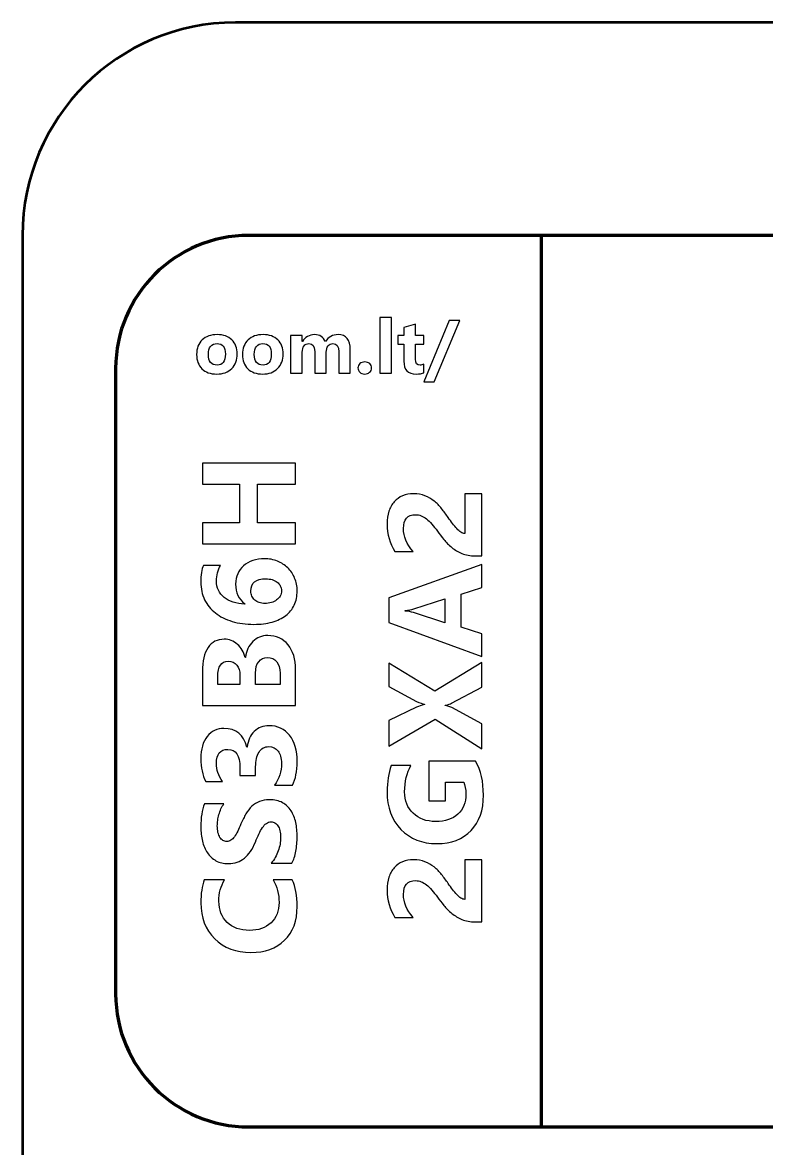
# Model space of a CAD drawing. Header units: centimetres. Extents: x -201 to 63, y -83 to 73.
# Drawn here: x -81.15 to -78.355, y -71.131 to -66.9 of the extents above; entities that cross this region are included whole.
import ezdxf

# ---------------------------------------------------------------- set-up
doc = ezdxf.new("R2010")
doc.units = ezdxf.units.CM
doc.header["$MEASUREMENT"] = 0
doc.layers.add('Layer 1', color=7, linetype='Continuous')

msp = doc.modelspace()

# ---------------------------------------------------------------- linework, layer by layer
at = {"layer": 'Layer 1', "color": 253, "lineweight": 53}
msp.add_open_spline([(-81.15, -82.3), (-81.15, -82.3), (-81.15, -67.7), (-81.15, -67.7), (-81.15, -67.7), (-81.15, -67.25817), (-80.79183, -66.9), (-80.35, -66.9), (-80.35, -66.9), (-80.35, -66.9), (-69.65, -66.9), (-69.65, -66.9), (-69.65, -66.9), (-69.20817, -66.9), (-68.85, -67.25817), (-68.85, -67.7), (-68.85, -67.7), (-68.85, -67.7), (-68.85, -82.3), (-68.85, -82.3), (-68.85, -82.3), (-68.85, -82.74183), (-69.20817, -83.1), (-69.65, -83.1), (-69.65, -83.1), (-69.65, -83.1), (-80.35, -83.1), (-80.35, -83.1), (-80.35, -83.1), (-80.79183, -83.1), (-81.15, -82.74183), (-81.15, -82.3)], degree=3, knots=[0, 0, 0, 0, 0.1111111, 0.1111111, 0.1111111, 0.1111111, 0.2222222, 0.2222222, 0.2222222, 0.2222222, 0.3333333, 0.3333333, 0.3333333, 0.3333333, 0.4444444, 0.4444444, 0.4444444, 0.4444444, 0.5555556, 0.5555556, 0.5555556, 0.5555556, 0.6666667, 0.6666667, 0.6666667, 0.6666667, 0.7777778, 0.7777778, 0.7777778, 0.7777778, 1, 1, 1, 1], dxfattribs=at)
at = {"layer": 'Layer 1', "lineweight": 100}
for points, knots in [([(-80.8, -70.55), (-80.8, -70.55), (-80.8, -68.2), (-80.8, -68.2), (-80.8, -68.2), (-80.8, -67.92386), (-80.57614, -67.7), (-80.3, -67.7), (-80.3, -67.7), (-80.3, -67.7), (-75.7, -67.7), (-75.7, -67.7), (-75.7, -67.7), (-75.42386, -67.7), (-75.2, -67.92386), (-75.2, -68.2), (-75.2, -68.2), (-75.2, -68.2), (-75.2, -70.55), (-75.2, -70.55), (-75.2, -70.55), (-75.2, -70.82614), (-75.42386, -71.05), (-75.7, -71.05), (-75.7, -71.05), (-75.7, -71.05), (-80.3, -71.05), (-80.3, -71.05), (-80.3, -71.05), (-80.57614, -71.05), (-80.8, -70.82614), (-80.8, -70.55)], [0, 0, 0, 0, 0.1111111, 0.1111111, 0.1111111, 0.1111111, 0.2222222, 0.2222222, 0.2222222, 0.2222222, 0.3333333, 0.3333333, 0.3333333, 0.3333333, 0.4444444, 0.4444444, 0.4444444, 0.4444444, 0.5555556, 0.5555556, 0.5555556, 0.5555556, 0.6666667, 0.6666667, 0.6666667, 0.6666667, 0.7777778, 0.7777778, 0.7777778, 0.7777778, 1, 1, 1, 1]), ([(-80.8, -70.55), (-80.8, -70.55), (-80.8, -68.2), (-80.8, -68.2), (-80.8, -68.2), (-80.8, -67.92386), (-80.57614, -67.7), (-80.3, -67.7), (-80.3, -67.7), (-80.3, -67.7), (-79.2, -67.7), (-79.2, -67.7), (-79.2, -67.7), (-79.2, -67.7), (-79.2, -71.05), (-79.2, -71.05), (-79.2, -71.05), (-79.2, -71.05), (-80.3, -71.05), (-80.3, -71.05), (-80.3, -71.05), (-80.57614, -71.05), (-80.8, -70.82614), (-80.8, -70.55)], [0, 0, 0, 0, 0.1428571, 0.1428571, 0.1428571, 0.1428571, 0.2857143, 0.2857143, 0.2857143, 0.2857143, 0.4285714, 0.4285714, 0.4285714, 0.4285714, 0.5714286, 0.5714286, 0.5714286, 0.5714286, 0.7142857, 0.7142857, 0.7142857, 0.7142857, 1, 1, 1, 1])]:
    msp.add_open_spline(points, degree=3, knots=knots, dxfattribs=at)
at = {"layer": 'Layer 1', "color": 7}
for points, knots in [([(-79.76396, -68.21742), (-79.76396, -68.21742), (-79.80747, -68.21742), (-79.80747, -68.21742), (-79.80747, -68.21742), (-79.80747, -68.21742), (-79.80747, -68.00853), (-79.80747, -68.00853), (-79.80747, -68.00853), (-79.80747, -68.00853), (-79.76396, -68.00853), (-79.76396, -68.00853), (-79.76396, -68.00853), (-79.76396, -68.00853), (-79.76396, -68.21742), (-79.76396, -68.21742)], [0, 0, 0, 0, 0.2, 0.2, 0.2, 0.2, 0.4, 0.4, 0.4, 0.4, 0.6, 0.6, 0.6, 0.6, 1, 1, 1, 1]), ([(-79.64199, -68.21577), (-79.64843, -68.21916), (-79.65812, -68.22085), (-79.67106, -68.22085), (-79.67106, -68.22085), (-79.70172, -68.22085), (-79.71711, -68.20491), (-79.71711, -68.17306), (-79.71711, -68.17306), (-79.71711, -68.17306), (-79.71711, -68.10844), (-79.71711, -68.10844), (-79.71711, -68.10844), (-79.71711, -68.10844), (-79.73997, -68.10844), (-79.73997, -68.10844), (-79.73997, -68.10844), (-79.73997, -68.10844), (-79.73997, -68.07631), (-79.73997, -68.07631), (-79.73997, -68.07631), (-79.73997, -68.07631), (-79.71711, -68.07631), (-79.71711, -68.07631), (-79.71711, -68.07631), (-79.71711, -68.07631), (-79.71711, -68.04588), (-79.71711, -68.04588), (-79.71711, -68.04588), (-79.71711, -68.04588), (-79.67369, -68.03346), (-79.67369, -68.03346), (-79.67369, -68.03346), (-79.67369, -68.03346), (-79.67369, -68.07631), (-79.67369, -68.07631), (-79.67369, -68.07631), (-79.67369, -68.07631), (-79.64199, -68.07631), (-79.64199, -68.07631), (-79.64199, -68.07631), (-79.64199, -68.07631), (-79.64199, -68.10844), (-79.64199, -68.10844), (-79.64199, -68.10844), (-79.64199, -68.10844), (-79.67369, -68.10844), (-79.67369, -68.10844), (-79.67369, -68.10844), (-79.67369, -68.10844), (-79.67369, -68.16549), (-79.67369, -68.16549), (-79.67369, -68.16549), (-79.67369, -68.18017), (-79.66786, -68.1875), (-79.65619, -68.1875), (-79.65619, -68.1875), (-79.65158, -68.1875), (-79.64683, -68.18619), (-79.64199, -68.18351), (-79.64199, -68.18351), (-79.64199, -68.18351), (-79.64199, -68.21577), (-79.64199, -68.21577)], [0, 0, 0, 0, 0.0588235, 0.0588235, 0.0588235, 0.0588235, 0.1176471, 0.1176471, 0.1176471, 0.1176471, 0.1764706, 0.1764706, 0.1764706, 0.1764706, 0.2352941, 0.2352941, 0.2352941, 0.2352941, 0.2941176, 0.2941176, 0.2941176, 0.2941176, 0.3529412, 0.3529412, 0.3529412, 0.3529412, 0.4117647, 0.4117647, 0.4117647, 0.4117647, 0.4705882, 0.4705882, 0.4705882, 0.4705882, 0.5294118, 0.5294118, 0.5294118, 0.5294118, 0.5882353, 0.5882353, 0.5882353, 0.5882353, 0.6470588, 0.6470588, 0.6470588, 0.6470588, 0.7058824, 0.7058824, 0.7058824, 0.7058824, 0.7647059, 0.7647059, 0.7647059, 0.7647059, 0.8235294, 0.8235294, 0.8235294, 0.8235294, 0.8823529, 0.8823529, 0.8823529, 0.8823529, 1, 1, 1, 1]), ([(-79.50737, -68.01982), (-79.50737, -68.01982), (-79.60365, -68.2502), (-79.60365, -68.2502), (-79.60365, -68.2502), (-79.60365, -68.2502), (-79.64255, -68.2502), (-79.64255, -68.2502), (-79.64255, -68.2502), (-79.64255, -68.2502), (-79.5466, -68.01982), (-79.5466, -68.01982), (-79.5466, -68.01982), (-79.5466, -68.01982), (-79.50737, -68.01982), (-79.50737, -68.01982)], [0, 0, 0, 0, 0.2, 0.2, 0.2, 0.2, 0.4, 0.4, 0.4, 0.4, 0.6, 0.6, 0.6, 0.6, 1, 1, 1, 1]), ([(-80.4203, -68.22085), (-80.44382, -68.22085), (-80.4623, -68.21427), (-80.47576, -68.2011), (-80.47576, -68.2011), (-80.48921, -68.18793), (-80.49594, -68.17001), (-80.49594, -68.14743), (-80.49594, -68.14743), (-80.49594, -68.1241), (-80.48897, -68.1058), (-80.475, -68.09263), (-80.475, -68.09263), (-80.46103, -68.07946), (-80.44213, -68.07288), (-80.41837, -68.07288), (-80.41837, -68.07288), (-80.39495, -68.07288), (-80.37656, -68.07946), (-80.36324, -68.09263), (-80.36324, -68.09263), (-80.34993, -68.1058), (-80.34325, -68.12325), (-80.34325, -68.14494), (-80.34325, -68.14494), (-80.34325, -68.16836), (-80.35012, -68.18689), (-80.36386, -68.20049), (-80.36386, -68.20049), (-80.37759, -68.21408), (-80.39641, -68.22085), (-80.4203, -68.22085)], [0, 0, 0, 0, 0.1111111, 0.1111111, 0.1111111, 0.1111111, 0.2222222, 0.2222222, 0.2222222, 0.2222222, 0.3333333, 0.3333333, 0.3333333, 0.3333333, 0.4444444, 0.4444444, 0.4444444, 0.4444444, 0.5555556, 0.5555556, 0.5555556, 0.5555556, 0.6666667, 0.6666667, 0.6666667, 0.6666667, 0.7777778, 0.7777778, 0.7777778, 0.7777778, 1, 1, 1, 1]), ([(-80.24777, -68.22085), (-80.27129, -68.22085), (-80.28977, -68.21427), (-80.30323, -68.2011), (-80.30323, -68.2011), (-80.31668, -68.18793), (-80.32341, -68.17001), (-80.32341, -68.14743), (-80.32341, -68.14743), (-80.32341, -68.1241), (-80.31644, -68.1058), (-80.30247, -68.09263), (-80.30247, -68.09263), (-80.2885, -68.07946), (-80.2696, -68.07288), (-80.24584, -68.07288), (-80.24584, -68.07288), (-80.22242, -68.07288), (-80.20403, -68.07946), (-80.19071, -68.09263), (-80.19071, -68.09263), (-80.1774, -68.1058), (-80.17072, -68.12325), (-80.17072, -68.14494), (-80.17072, -68.14494), (-80.17072, -68.16836), (-80.17759, -68.18689), (-80.19133, -68.20049), (-80.19133, -68.20049), (-80.20506, -68.21408), (-80.22388, -68.22085), (-80.24777, -68.22085)], [0, 0, 0, 0, 0.1111111, 0.1111111, 0.1111111, 0.1111111, 0.2222222, 0.2222222, 0.2222222, 0.2222222, 0.3333333, 0.3333333, 0.3333333, 0.3333333, 0.4444444, 0.4444444, 0.4444444, 0.4444444, 0.5555556, 0.5555556, 0.5555556, 0.5555556, 0.6666667, 0.6666667, 0.6666667, 0.6666667, 0.7777778, 0.7777778, 0.7777778, 0.7777778, 1, 1, 1, 1]), ([(-79.91842, -68.21742), (-79.91842, -68.21742), (-79.96183, -68.21742), (-79.96183, -68.21742), (-79.96183, -68.21742), (-79.96183, -68.21742), (-79.96183, -68.13694), (-79.96183, -68.13694), (-79.96183, -68.13694), (-79.96183, -68.11643), (-79.96936, -68.10623), (-79.98441, -68.10623), (-79.98441, -68.10623), (-79.99156, -68.10623), (-79.99739, -68.10928), (-80.00191, -68.11544), (-80.00191, -68.11544), (-80.00643, -68.12161), (-80.00868, -68.12927), (-80.00868, -68.13845), (-80.00868, -68.13845), (-80.00868, -68.13845), (-80.00868, -68.21742), (-80.00868, -68.21742), (-80.00868, -68.21742), (-80.00868, -68.21742), (-80.05219, -68.21742), (-80.05219, -68.21742), (-80.05219, -68.21742), (-80.05219, -68.21742), (-80.05219, -68.13609), (-80.05219, -68.13609), (-80.05219, -68.13609), (-80.05219, -68.1162), (-80.05962, -68.10623), (-80.07439, -68.10623), (-80.07439, -68.10623), (-80.08183, -68.10623), (-80.0878, -68.10914), (-80.09222, -68.11502), (-80.09222, -68.11502), (-80.09669, -68.1209), (-80.09895, -68.1289), (-80.09895, -68.13901), (-80.09895, -68.13901), (-80.09895, -68.13901), (-80.09895, -68.21742), (-80.09895, -68.21742), (-80.09895, -68.21742), (-80.09895, -68.21742), (-80.14246, -68.21742), (-80.14246, -68.21742), (-80.14246, -68.21742), (-80.14246, -68.21742), (-80.14246, -68.07631), (-80.14246, -68.07631), (-80.14246, -68.07631), (-80.14246, -68.07631), (-80.09895, -68.07631), (-80.09895, -68.07631), (-80.09895, -68.07631), (-80.09895, -68.07631), (-80.09895, -68.09837), (-80.09895, -68.09837), (-80.09895, -68.09837), (-80.09895, -68.09837), (-80.09838, -68.09837), (-80.09838, -68.09837), (-80.09838, -68.09837), (-80.09387, -68.09084), (-80.08756, -68.08468), (-80.07943, -68.07998), (-80.07943, -68.07998), (-80.07129, -68.07523), (-80.0624, -68.07288), (-80.05276, -68.07288), (-80.05276, -68.07288), (-80.03281, -68.07288), (-80.01917, -68.08163), (-80.01183, -68.09917), (-80.01183, -68.09917), (-80.00106, -68.08163), (-79.98531, -68.07288), (-79.96442, -68.07288), (-79.96442, -68.07288), (-79.93375, -68.07288), (-79.91842, -68.09179), (-79.91842, -68.12965), (-79.91842, -68.12965), (-79.91842, -68.12965), (-79.91842, -68.21742), (-79.91842, -68.21742)], [0, 0, 0, 0, 0.0416667, 0.0416667, 0.0416667, 0.0416667, 0.0833333, 0.0833333, 0.0833333, 0.0833333, 0.125, 0.125, 0.125, 0.125, 0.1666667, 0.1666667, 0.1666667, 0.1666667, 0.2083333, 0.2083333, 0.2083333, 0.2083333, 0.25, 0.25, 0.25, 0.25, 0.2916667, 0.2916667, 0.2916667, 0.2916667, 0.3333333, 0.3333333, 0.3333333, 0.3333333, 0.375, 0.375, 0.375, 0.375, 0.4166667, 0.4166667, 0.4166667, 0.4166667, 0.4583333, 0.4583333, 0.4583333, 0.4583333, 0.5, 0.5, 0.5, 0.5, 0.5416667, 0.5416667, 0.5416667, 0.5416667, 0.5833333, 0.5833333, 0.5833333, 0.5833333, 0.625, 0.625, 0.625, 0.625, 0.6666667, 0.6666667, 0.6666667, 0.6666667, 0.7083333, 0.7083333, 0.7083333, 0.7083333, 0.75, 0.75, 0.75, 0.75, 0.7916667, 0.7916667, 0.7916667, 0.7916667, 0.8333333, 0.8333333, 0.8333333, 0.8333333, 0.875, 0.875, 0.875, 0.875, 0.9166667, 0.9166667, 0.9166667, 0.9166667, 1, 1, 1, 1]), ([(-80.41917, -68.10623), (-80.42947, -68.10623), (-80.43747, -68.10975), (-80.44316, -68.11681), (-80.44316, -68.11681), (-80.44885, -68.12391), (-80.45172, -68.13393), (-80.45172, -68.14686), (-80.45172, -68.14686), (-80.45172, -68.17396), (-80.44076, -68.1875), (-80.41889, -68.1875), (-80.41889, -68.1875), (-80.39805, -68.1875), (-80.38761, -68.17358), (-80.38761, -68.14578), (-80.38761, -68.14578), (-80.38761, -68.1194), (-80.39815, -68.10623), (-80.41917, -68.10623)], [0, 0, 0, 0, 0.1666667, 0.1666667, 0.1666667, 0.1666667, 0.3333333, 0.3333333, 0.3333333, 0.3333333, 0.5, 0.5, 0.5, 0.5, 0.6666667, 0.6666667, 0.6666667, 0.6666667, 1, 1, 1, 1]), ([(-80.24664, -68.10623), (-80.25694, -68.10623), (-80.26494, -68.10975), (-80.27063, -68.11681), (-80.27063, -68.11681), (-80.27632, -68.12391), (-80.27919, -68.13393), (-80.27919, -68.14686), (-80.27919, -68.14686), (-80.27919, -68.17396), (-80.26823, -68.1875), (-80.24636, -68.1875), (-80.24636, -68.1875), (-80.22552, -68.1875), (-80.21508, -68.17358), (-80.21508, -68.14578), (-80.21508, -68.14578), (-80.21508, -68.1194), (-80.22562, -68.10623), (-80.24664, -68.10623)], [0, 0, 0, 0, 0.1666667, 0.1666667, 0.1666667, 0.1666667, 0.3333333, 0.3333333, 0.3333333, 0.3333333, 0.5, 0.5, 0.5, 0.5, 0.6666667, 0.6666667, 0.6666667, 0.6666667, 1, 1, 1, 1]), ([(-79.86452, -68.22085), (-79.87172, -68.22085), (-79.87769, -68.21864), (-79.88244, -68.21427), (-79.88244, -68.21427), (-79.88724, -68.20985), (-79.88959, -68.20444), (-79.88959, -68.19799), (-79.88959, -68.19799), (-79.88959, -68.19136), (-79.88714, -68.18595), (-79.88225, -68.18172), (-79.88225, -68.18172), (-79.87731, -68.17749), (-79.8712, -68.17537), (-79.86386, -68.17537), (-79.86386, -68.17537), (-79.85638, -68.17537), (-79.85031, -68.17753), (-79.84556, -68.18181), (-79.84556, -68.18181), (-79.84086, -68.18605), (-79.83851, -68.19146), (-79.83851, -68.19799), (-79.83851, -68.19799), (-79.83851, -68.20467), (-79.84091, -68.21018), (-79.8457, -68.21446), (-79.8457, -68.21446), (-79.85055, -68.21874), (-79.85681, -68.22085), (-79.86452, -68.22085)], [0, 0, 0, 0, 0.1111111, 0.1111111, 0.1111111, 0.1111111, 0.2222222, 0.2222222, 0.2222222, 0.2222222, 0.3333333, 0.3333333, 0.3333333, 0.3333333, 0.4444444, 0.4444444, 0.4444444, 0.4444444, 0.5555556, 0.5555556, 0.5555556, 0.5555556, 0.6666667, 0.6666667, 0.6666667, 0.6666667, 0.7777778, 0.7777778, 0.7777778, 0.7777778, 1, 1, 1, 1]), ([(-80.12408, -68.55534), (-80.12408, -68.55534), (-80.12408, -68.63442), (-80.12408, -68.63442), (-80.12408, -68.63442), (-80.12408, -68.63442), (-80.26666, -68.63442), (-80.26666, -68.63442), (-80.26666, -68.63442), (-80.26666, -68.63442), (-80.26666, -68.77942), (-80.26666, -68.77942), (-80.26666, -68.77942), (-80.26666, -68.77942), (-80.12408, -68.77942), (-80.12408, -68.77942), (-80.12408, -68.77942), (-80.12408, -68.77942), (-80.12408, -68.85834), (-80.12408, -68.85834), (-80.12408, -68.85834), (-80.12408, -68.85834), (-80.47416, -68.85834), (-80.47416, -68.85834), (-80.47416, -68.85834), (-80.47416, -68.85834), (-80.47416, -68.77942), (-80.47416, -68.77942), (-80.47416, -68.77942), (-80.47416, -68.77942), (-80.3345, -68.77942), (-80.3345, -68.77942), (-80.3345, -68.77942), (-80.3345, -68.77942), (-80.3345, -68.63442), (-80.3345, -68.63442), (-80.3345, -68.63442), (-80.3345, -68.63442), (-80.47416, -68.63442), (-80.47416, -68.63442), (-80.47416, -68.63442), (-80.47416, -68.63442), (-80.47416, -68.55534), (-80.47416, -68.55534), (-80.47416, -68.55534), (-80.47416, -68.55534), (-80.12408, -68.55534), (-80.12408, -68.55534)], [0, 0, 0, 0, 0.0769231, 0.0769231, 0.0769231, 0.0769231, 0.1538462, 0.1538462, 0.1538462, 0.1538462, 0.2307692, 0.2307692, 0.2307692, 0.2307692, 0.3076923, 0.3076923, 0.3076923, 0.3076923, 0.3846154, 0.3846154, 0.3846154, 0.3846154, 0.4615385, 0.4615385, 0.4615385, 0.4615385, 0.5384615, 0.5384615, 0.5384615, 0.5384615, 0.6153846, 0.6153846, 0.6153846, 0.6153846, 0.6923077, 0.6923077, 0.6923077, 0.6923077, 0.7692308, 0.7692308, 0.7692308, 0.7692308, 0.8461538, 0.8461538, 0.8461538, 0.8461538, 1, 1, 1, 1]), ([(-79.48808, -68.81987), (-79.48808, -68.81987), (-79.48808, -68.67145), (-79.48808, -68.67145), (-79.48808, -68.67145), (-79.48808, -68.67145), (-79.42408, -68.67145), (-79.42408, -68.67145), (-79.42408, -68.67145), (-79.42408, -68.67145), (-79.42408, -68.90437), (-79.42408, -68.90437), (-79.42408, -68.90437), (-79.42408, -68.90437), (-79.45041, -68.90437), (-79.45041, -68.90437), (-79.45041, -68.90437), (-79.46833, -68.90437), (-79.48441, -68.90137), (-79.49866, -68.89529), (-79.49866, -68.89529), (-79.51291, -68.88929), (-79.52566, -68.8817), (-79.537, -68.87262), (-79.537, -68.87262), (-79.54833, -68.86354), (-79.55833, -68.85354), (-79.567, -68.8427), (-79.567, -68.8427), (-79.57575, -68.83187), (-79.58358, -68.82162), (-79.59058, -68.81179), (-79.59058, -68.81179), (-79.59791, -68.80154), (-79.60491, -68.79262), (-79.61158, -68.78487), (-79.61158, -68.78487), (-79.61825, -68.77712), (-79.62491, -68.77062), (-79.6315, -68.76529), (-79.6315, -68.76529), (-79.63808, -68.76004), (-79.64475, -68.75612), (-79.6515, -68.75345), (-79.6515, -68.75345), (-79.65825, -68.75087), (-79.66541, -68.74954), (-79.67308, -68.74954), (-79.67308, -68.74954), (-79.68808, -68.74954), (-79.69941, -68.75379), (-79.70708, -68.76229), (-79.70708, -68.76229), (-79.71466, -68.7707), (-79.7185, -68.7837), (-79.7185, -68.80112), (-79.7185, -68.80112), (-79.7185, -68.8312), (-79.70658, -68.86004), (-79.68266, -68.88754), (-79.68266, -68.88754), (-79.68266, -68.88754), (-79.7505, -68.88754), (-79.7505, -68.88754), (-79.7505, -68.88754), (-79.77016, -68.85704), (-79.78008, -68.8227), (-79.78008, -68.78445), (-79.78008, -68.78445), (-79.78008, -68.7667), (-79.77775, -68.75087), (-79.77308, -68.73679), (-79.77308, -68.73679), (-79.76841, -68.7227), (-79.76183, -68.71079), (-79.75316, -68.70095), (-79.75316, -68.70095), (-79.74458, -68.6912), (-79.73408, -68.68379), (-79.72183, -68.67862), (-79.72183, -68.67862), (-79.7095, -68.67354), (-79.69583, -68.67095), (-79.68066, -68.67095), (-79.68066, -68.67095), (-79.66458, -68.67095), (-79.65025, -68.67345), (-79.63766, -68.67837), (-79.63766, -68.67837), (-79.62516, -68.68337), (-79.61375, -68.68995), (-79.6035, -68.6982), (-79.6035, -68.6982), (-79.59325, -68.70637), (-79.58383, -68.71587), (-79.57533, -68.72662), (-79.57533, -68.72662), (-79.56675, -68.73737), (-79.5585, -68.74854), (-79.55058, -68.76004), (-79.55058, -68.76004), (-79.545, -68.76787), (-79.5395, -68.77537), (-79.53408, -68.78262), (-79.53408, -68.78262), (-79.52858, -68.78987), (-79.52325, -68.79629), (-79.51791, -68.80179), (-79.51791, -68.80179), (-79.51266, -68.80737), (-79.5075, -68.81179), (-79.50241, -68.81504), (-79.50241, -68.81504), (-79.49741, -68.81829), (-79.49258, -68.81987), (-79.48808, -68.81987)], [0, 0, 0, 0, 0.0333333, 0.0333333, 0.0333333, 0.0333333, 0.0666667, 0.0666667, 0.0666667, 0.0666667, 0.1, 0.1, 0.1, 0.1, 0.1333333, 0.1333333, 0.1333333, 0.1333333, 0.1666667, 0.1666667, 0.1666667, 0.1666667, 0.2, 0.2, 0.2, 0.2, 0.2333333, 0.2333333, 0.2333333, 0.2333333, 0.2666667, 0.2666667, 0.2666667, 0.2666667, 0.3, 0.3, 0.3, 0.3, 0.3333333, 0.3333333, 0.3333333, 0.3333333, 0.3666667, 0.3666667, 0.3666667, 0.3666667, 0.4, 0.4, 0.4, 0.4, 0.4333333, 0.4333333, 0.4333333, 0.4333333, 0.4666667, 0.4666667, 0.4666667, 0.4666667, 0.5, 0.5, 0.5, 0.5, 0.5333333, 0.5333333, 0.5333333, 0.5333333, 0.5666667, 0.5666667, 0.5666667, 0.5666667, 0.6, 0.6, 0.6, 0.6, 0.6333333, 0.6333333, 0.6333333, 0.6333333, 0.6666667, 0.6666667, 0.6666667, 0.6666667, 0.7, 0.7, 0.7, 0.7, 0.7333333, 0.7333333, 0.7333333, 0.7333333, 0.7666667, 0.7666667, 0.7666667, 0.7666667, 0.8, 0.8, 0.8, 0.8, 0.8333333, 0.8333333, 0.8333333, 0.8333333, 0.8666667, 0.8666667, 0.8666667, 0.8666667, 0.9, 0.9, 0.9, 0.9, 0.9333333, 0.9333333, 0.9333333, 0.9333333, 1, 1, 1, 1]), ([(-80.2405, -68.91492), (-80.22325, -68.91492), (-80.20716, -68.91792), (-80.19216, -68.92392), (-80.19216, -68.92392), (-80.17725, -68.93), (-80.16425, -68.93834), (-80.15325, -68.94909), (-80.15325, -68.94909), (-80.14225, -68.95984), (-80.13366, -68.97259), (-80.12741, -68.98742), (-80.12741, -68.98742), (-80.12108, -69.00225), (-80.118, -69.01842), (-80.118, -69.036), (-80.118, -69.036), (-80.118, -69.05567), (-80.12166, -69.07334), (-80.129, -69.08884), (-80.129, -69.08884), (-80.13625, -69.10442), (-80.14691, -69.11759), (-80.16083, -69.12834), (-80.16083, -69.12834), (-80.17475, -69.139), (-80.19175, -69.14725), (-80.212, -69.15292), (-80.212, -69.15292), (-80.23216, -69.15867), (-80.255, -69.1615), (-80.28058, -69.1615), (-80.28058, -69.1615), (-80.31066, -69.1615), (-80.338, -69.15784), (-80.3625, -69.15042), (-80.3625, -69.15042), (-80.387, -69.143), (-80.40791, -69.13242), (-80.42533, -69.11867), (-80.42533, -69.11867), (-80.44275, -69.10492), (-80.45625, -69.08825), (-80.46575, -69.06875), (-80.46575, -69.06875), (-80.47525, -69.04917), (-80.48008, -69.02725), (-80.48008, -69.00284), (-80.48008, -69.00284), (-80.48008, -68.97575), (-80.47683, -68.95484), (-80.4705, -68.93984), (-80.4705, -68.93984), (-80.4705, -68.93984), (-80.40608, -68.93984), (-80.40608, -68.93984), (-80.40608, -68.93984), (-80.41616, -68.95759), (-80.42116, -68.97692), (-80.42116, -68.99792), (-80.42116, -68.99792), (-80.42116, -69.01092), (-80.41866, -69.02275), (-80.41366, -69.03334), (-80.41366, -69.03334), (-80.40858, -69.04392), (-80.40141, -69.053), (-80.39216, -69.06059), (-80.39216, -69.06059), (-80.38283, -69.06809), (-80.37166, -69.07409), (-80.35858, -69.07834), (-80.35858, -69.07834), (-80.3455, -69.08267), (-80.33083, -69.085), (-80.31475, -69.08534), (-80.31475, -69.08534), (-80.31475, -69.08534), (-80.31475, -69.08384), (-80.31475, -69.08384), (-80.31475, -69.08384), (-80.33766, -69.06725), (-80.34916, -69.04275), (-80.34916, -69.01042), (-80.34916, -69.01042), (-80.34916, -68.99592), (-80.34658, -68.98275), (-80.34133, -68.97109), (-80.34133, -68.97109), (-80.33616, -68.95934), (-80.32883, -68.94934), (-80.31925, -68.941), (-80.31925, -68.941), (-80.30975, -68.93275), (-80.29833, -68.92634), (-80.285, -68.92175), (-80.285, -68.92175), (-80.27158, -68.91717), (-80.25683, -68.91492), (-80.2405, -68.91492)], [0, 0, 0, 0, 0.0384615, 0.0384615, 0.0384615, 0.0384615, 0.0769231, 0.0769231, 0.0769231, 0.0769231, 0.1153846, 0.1153846, 0.1153846, 0.1153846, 0.1538462, 0.1538462, 0.1538462, 0.1538462, 0.1923077, 0.1923077, 0.1923077, 0.1923077, 0.2307692, 0.2307692, 0.2307692, 0.2307692, 0.2692308, 0.2692308, 0.2692308, 0.2692308, 0.3076923, 0.3076923, 0.3076923, 0.3076923, 0.3461538, 0.3461538, 0.3461538, 0.3461538, 0.3846154, 0.3846154, 0.3846154, 0.3846154, 0.4230769, 0.4230769, 0.4230769, 0.4230769, 0.4615385, 0.4615385, 0.4615385, 0.4615385, 0.5, 0.5, 0.5, 0.5, 0.5384615, 0.5384615, 0.5384615, 0.5384615, 0.5769231, 0.5769231, 0.5769231, 0.5769231, 0.6153846, 0.6153846, 0.6153846, 0.6153846, 0.6538462, 0.6538462, 0.6538462, 0.6538462, 0.6923077, 0.6923077, 0.6923077, 0.6923077, 0.7307692, 0.7307692, 0.7307692, 0.7307692, 0.7692308, 0.7692308, 0.7692308, 0.7692308, 0.8076923, 0.8076923, 0.8076923, 0.8076923, 0.8461538, 0.8461538, 0.8461538, 0.8461538, 0.8846154, 0.8846154, 0.8846154, 0.8846154, 0.9230769, 0.9230769, 0.9230769, 0.9230769, 1, 1, 1, 1]), ([(-79.42408, -68.93712), (-79.42408, -68.93712), (-79.42408, -69.02304), (-79.42408, -69.02304), (-79.42408, -69.02304), (-79.42408, -69.02304), (-79.502, -69.04796), (-79.502, -69.04796), (-79.502, -69.04796), (-79.502, -69.04796), (-79.502, -69.17246), (-79.502, -69.17246), (-79.502, -69.17246), (-79.502, -69.17246), (-79.42408, -69.19712), (-79.42408, -69.19712), (-79.42408, -69.19712), (-79.42408, -69.19712), (-79.42408, -69.28262), (-79.42408, -69.28262), (-79.42408, -69.28262), (-79.42408, -69.28262), (-79.77416, -69.15512), (-79.77416, -69.15512), (-79.77416, -69.15512), (-79.77416, -69.15512), (-79.77416, -69.06162), (-79.77416, -69.06162), (-79.77416, -69.06162), (-79.77416, -69.06162), (-79.42408, -68.93712), (-79.42408, -68.93712)], [0, 0, 0, 0, 0.1111111, 0.1111111, 0.1111111, 0.1111111, 0.2222222, 0.2222222, 0.2222222, 0.2222222, 0.3333333, 0.3333333, 0.3333333, 0.3333333, 0.4444444, 0.4444444, 0.4444444, 0.4444444, 0.5555556, 0.5555556, 0.5555556, 0.5555556, 0.6666667, 0.6666667, 0.6666667, 0.6666667, 0.7777778, 0.7777778, 0.7777778, 0.7777778, 1, 1, 1, 1]), ([(-80.23566, -68.99034), (-80.27325, -68.99034), (-80.29208, -69.00575), (-80.29208, -69.0365), (-80.29208, -69.0365), (-80.29208, -69.0435), (-80.29075, -69.04984), (-80.28816, -69.05559), (-80.28816, -69.05559), (-80.2855, -69.06125), (-80.28191, -69.06609), (-80.27716, -69.07017), (-80.27716, -69.07017), (-80.27241, -69.07425), (-80.26683, -69.07742), (-80.26041, -69.07959), (-80.26041, -69.07959), (-80.254, -69.08175), (-80.24691, -69.08292), (-80.23908, -69.08292), (-80.23908, -69.08292), (-80.23041, -69.08292), (-80.22241, -69.08175), (-80.21491, -69.0795), (-80.21491, -69.0795), (-80.20741, -69.07717), (-80.20083, -69.074), (-80.19525, -69.06984), (-80.19525, -69.06984), (-80.18966, -69.06567), (-80.18516, -69.06075), (-80.18191, -69.05509), (-80.18191, -69.05509), (-80.17866, -69.04934), (-80.17708, -69.043), (-80.17708, -69.036), (-80.17708, -69.036), (-80.17708, -69.029), (-80.1785, -69.02275), (-80.18133, -69.01709), (-80.18133, -69.01709), (-80.18416, -69.0115), (-80.18816, -69.00667), (-80.19333, -69.00267), (-80.19333, -69.00267), (-80.19841, -68.99867), (-80.20458, -68.99567), (-80.21183, -68.9935), (-80.21183, -68.9935), (-80.21908, -68.99142), (-80.227, -68.99034), (-80.23566, -68.99034)], [0, 0, 0, 0, 0.0714286, 0.0714286, 0.0714286, 0.0714286, 0.1428571, 0.1428571, 0.1428571, 0.1428571, 0.2142857, 0.2142857, 0.2142857, 0.2142857, 0.2857143, 0.2857143, 0.2857143, 0.2857143, 0.3571429, 0.3571429, 0.3571429, 0.3571429, 0.4285714, 0.4285714, 0.4285714, 0.4285714, 0.5, 0.5, 0.5, 0.5, 0.5714286, 0.5714286, 0.5714286, 0.5714286, 0.6428571, 0.6428571, 0.6428571, 0.6428571, 0.7142857, 0.7142857, 0.7142857, 0.7142857, 0.7857143, 0.7857143, 0.7857143, 0.7857143, 0.8571429, 0.8571429, 0.8571429, 0.8571429, 1, 1, 1, 1]), ([(-79.5625, -69.06604), (-79.5625, -69.06604), (-79.68016, -69.10362), (-79.68016, -69.10362), (-79.68016, -69.10362), (-79.689, -69.10637), (-79.6995, -69.10837), (-79.71166, -69.10954), (-79.71166, -69.10954), (-79.71166, -69.10954), (-79.71166, -69.11146), (-79.71166, -69.11146), (-79.71166, -69.11146), (-79.70141, -69.11229), (-79.69125, -69.11429), (-79.68116, -69.11754), (-79.68116, -69.11754), (-79.68116, -69.11754), (-79.5625, -69.15562), (-79.5625, -69.15562), (-79.5625, -69.15562), (-79.5625, -69.15562), (-79.5625, -69.06604), (-79.5625, -69.06604)], [0, 0, 0, 0, 0.1428571, 0.1428571, 0.1428571, 0.1428571, 0.2857143, 0.2857143, 0.2857143, 0.2857143, 0.4285714, 0.4285714, 0.4285714, 0.4285714, 0.5714286, 0.5714286, 0.5714286, 0.5714286, 0.7142857, 0.7142857, 0.7142857, 0.7142857, 1, 1, 1, 1]), ([(-80.12408, -69.4665), (-80.12408, -69.4665), (-80.47416, -69.4665), (-80.47416, -69.4665), (-80.47416, -69.4665), (-80.47416, -69.4665), (-80.47416, -69.339), (-80.47416, -69.339), (-80.47416, -69.339), (-80.47416, -69.29992), (-80.467, -69.26992), (-80.45266, -69.24892), (-80.45266, -69.24892), (-80.43841, -69.22792), (-80.41816, -69.21742), (-80.39216, -69.21742), (-80.39216, -69.21742), (-80.37325, -69.21742), (-80.35675, -69.22383), (-80.34258, -69.23658), (-80.34258, -69.23658), (-80.32841, -69.24942), (-80.31858, -69.26567), (-80.31308, -69.28558), (-80.31308, -69.28558), (-80.31308, -69.28558), (-80.31208, -69.28558), (-80.31208, -69.28558), (-80.31208, -69.28558), (-80.309, -69.26067), (-80.29975, -69.24075), (-80.2845, -69.22583), (-80.2845, -69.22583), (-80.26916, -69.211), (-80.25058, -69.2035), (-80.22858, -69.2035), (-80.22858, -69.2035), (-80.1965, -69.2035), (-80.17108, -69.215), (-80.15225, -69.23792), (-80.15225, -69.23792), (-80.1335, -69.26092), (-80.12408, -69.29225), (-80.12408, -69.33192), (-80.12408, -69.33192), (-80.12408, -69.33192), (-80.12408, -69.4665), (-80.12408, -69.4665)], [0, 0, 0, 0, 0.0769231, 0.0769231, 0.0769231, 0.0769231, 0.1538462, 0.1538462, 0.1538462, 0.1538462, 0.2307692, 0.2307692, 0.2307692, 0.2307692, 0.3076923, 0.3076923, 0.3076923, 0.3076923, 0.3846154, 0.3846154, 0.3846154, 0.3846154, 0.4615385, 0.4615385, 0.4615385, 0.4615385, 0.5384615, 0.5384615, 0.5384615, 0.5384615, 0.6153846, 0.6153846, 0.6153846, 0.6153846, 0.6923077, 0.6923077, 0.6923077, 0.6923077, 0.7692308, 0.7692308, 0.7692308, 0.7692308, 0.8461538, 0.8461538, 0.8461538, 0.8461538, 1, 1, 1, 1]), ([(-80.41608, -69.38758), (-80.41608, -69.38758), (-80.33308, -69.38758), (-80.33308, -69.38758), (-80.33308, -69.38758), (-80.33308, -69.38758), (-80.33308, -69.35292), (-80.33308, -69.35292), (-80.33308, -69.35292), (-80.33308, -69.33667), (-80.337, -69.32383), (-80.34491, -69.3145), (-80.34491, -69.3145), (-80.35283, -69.30508), (-80.36366, -69.30042), (-80.3775, -69.30042), (-80.3775, -69.30042), (-80.40325, -69.30042), (-80.41608, -69.31967), (-80.41608, -69.35808), (-80.41608, -69.35808), (-80.41608, -69.35808), (-80.41608, -69.38758), (-80.41608, -69.38758)], [0, 0, 0, 0, 0.1428571, 0.1428571, 0.1428571, 0.1428571, 0.2857143, 0.2857143, 0.2857143, 0.2857143, 0.4285714, 0.4285714, 0.4285714, 0.4285714, 0.5714286, 0.5714286, 0.5714286, 0.5714286, 0.7142857, 0.7142857, 0.7142857, 0.7142857, 1, 1, 1, 1]), ([(-80.2745, -69.38758), (-80.2745, -69.38758), (-80.18216, -69.38758), (-80.18216, -69.38758), (-80.18216, -69.38758), (-80.18216, -69.38758), (-80.18216, -69.34483), (-80.18216, -69.34483), (-80.18216, -69.34483), (-80.18216, -69.32667), (-80.18641, -69.31233), (-80.19491, -69.302), (-80.19491, -69.302), (-80.20333, -69.29167), (-80.21491, -69.2865), (-80.22958, -69.2865), (-80.22958, -69.2865), (-80.24358, -69.2865), (-80.2545, -69.29158), (-80.2625, -69.30175), (-80.2625, -69.30175), (-80.2705, -69.312), (-80.2745, -69.32617), (-80.2745, -69.34442), (-80.2745, -69.34442), (-80.2745, -69.34442), (-80.2745, -69.38758), (-80.2745, -69.38758)], [0, 0, 0, 0, 0.125, 0.125, 0.125, 0.125, 0.25, 0.25, 0.25, 0.25, 0.375, 0.375, 0.375, 0.375, 0.5, 0.5, 0.5, 0.5, 0.625, 0.625, 0.625, 0.625, 0.75, 0.75, 0.75, 0.75, 1, 1, 1, 1]), ([(-79.42408, -69.30437), (-79.42408, -69.30437), (-79.42408, -69.39787), (-79.42408, -69.39787), (-79.42408, -69.39787), (-79.42408, -69.39787), (-79.53808, -69.45821), (-79.53808, -69.45821), (-79.53808, -69.45821), (-79.54233, -69.46046), (-79.55016, -69.46279), (-79.5615, -69.46529), (-79.5615, -69.46529), (-79.5615, -69.46529), (-79.5615, -69.46621), (-79.5615, -69.46621), (-79.5615, -69.46621), (-79.55616, -69.46737), (-79.548, -69.47004), (-79.53708, -69.47429), (-79.53708, -69.47429), (-79.53708, -69.47429), (-79.42408, -69.53479), (-79.42408, -69.53479), (-79.42408, -69.53479), (-79.42408, -69.53479), (-79.42408, -69.62879), (-79.42408, -69.62879), (-79.42408, -69.62879), (-79.42408, -69.62879), (-79.59916, -69.51729), (-79.59916, -69.51729), (-79.59916, -69.51729), (-79.59916, -69.51729), (-79.77416, -69.61929), (-79.77416, -69.61929), (-79.77416, -69.61929), (-79.77416, -69.61929), (-79.77416, -69.52337), (-79.77416, -69.52337), (-79.77416, -69.52337), (-79.77416, -69.52337), (-79.66916, -69.47329), (-79.66916, -69.47329), (-79.66916, -69.47329), (-79.66091, -69.46937), (-79.65108, -69.46587), (-79.63966, -69.46279), (-79.63966, -69.46279), (-79.63966, -69.46279), (-79.63966, -69.46179), (-79.63966, -69.46179), (-79.63966, -69.46179), (-79.6465, -69.45987), (-79.65666, -69.45621), (-79.67016, -69.45087), (-79.67016, -69.45087), (-79.67016, -69.45087), (-79.77416, -69.39521), (-79.77416, -69.39521), (-79.77416, -69.39521), (-79.77416, -69.39521), (-79.77416, -69.30729), (-79.77416, -69.30729), (-79.77416, -69.30729), (-79.77416, -69.30729), (-79.60058, -69.41229), (-79.60058, -69.41229), (-79.60058, -69.41229), (-79.60058, -69.41229), (-79.42408, -69.30437), (-79.42408, -69.30437)], [0, 0, 0, 0, 0.0526316, 0.0526316, 0.0526316, 0.0526316, 0.1052632, 0.1052632, 0.1052632, 0.1052632, 0.1578947, 0.1578947, 0.1578947, 0.1578947, 0.2105263, 0.2105263, 0.2105263, 0.2105263, 0.2631579, 0.2631579, 0.2631579, 0.2631579, 0.3157895, 0.3157895, 0.3157895, 0.3157895, 0.3684211, 0.3684211, 0.3684211, 0.3684211, 0.4210526, 0.4210526, 0.4210526, 0.4210526, 0.4736842, 0.4736842, 0.4736842, 0.4736842, 0.5263158, 0.5263158, 0.5263158, 0.5263158, 0.5789474, 0.5789474, 0.5789474, 0.5789474, 0.6315789, 0.6315789, 0.6315789, 0.6315789, 0.6842105, 0.6842105, 0.6842105, 0.6842105, 0.7368421, 0.7368421, 0.7368421, 0.7368421, 0.7894737, 0.7894737, 0.7894737, 0.7894737, 0.8421053, 0.8421053, 0.8421053, 0.8421053, 0.8947368, 0.8947368, 0.8947368, 0.8947368, 1, 1, 1, 1]), ([(-80.13558, -69.7655), (-80.13558, -69.7655), (-80.20266, -69.7655), (-80.20266, -69.7655), (-80.20266, -69.7655), (-80.18558, -69.74208), (-80.17708, -69.71475), (-80.17708, -69.6835), (-80.17708, -69.6835), (-80.17708, -69.66375), (-80.18125, -69.64841), (-80.18975, -69.6375), (-80.18975, -69.6375), (-80.19825, -69.6265), (-80.21, -69.621), (-80.22516, -69.621), (-80.22516, -69.621), (-80.24075, -69.621), (-80.25283, -69.62775), (-80.26133, -69.64133), (-80.26133, -69.64133), (-80.26975, -69.655), (-80.274, -69.67366), (-80.274, -69.69741), (-80.274, -69.69741), (-80.274, -69.69741), (-80.274, -69.72983), (-80.274, -69.72983), (-80.274, -69.72983), (-80.274, -69.72983), (-80.33308, -69.72983), (-80.33308, -69.72983), (-80.33308, -69.72983), (-80.33308, -69.72983), (-80.33308, -69.69983), (-80.33308, -69.69983), (-80.33308, -69.69983), (-80.33308, -69.65425), (-80.34816, -69.6315), (-80.3785, -69.6315), (-80.3785, -69.6315), (-80.407, -69.6315), (-80.42116, -69.649), (-80.42116, -69.684), (-80.42116, -69.684), (-80.42116, -69.70741), (-80.41366, -69.73016), (-80.3985, -69.75233), (-80.3985, -69.75233), (-80.3985, -69.75233), (-80.4615, -69.75233), (-80.4615, -69.75233), (-80.4615, -69.75233), (-80.47383, -69.72775), (-80.48008, -69.69908), (-80.48008, -69.66641), (-80.48008, -69.66641), (-80.48008, -69.63058), (-80.472, -69.60275), (-80.45583, -69.58275), (-80.45583, -69.58275), (-80.43975, -69.56283), (-80.41883, -69.55283), (-80.39316, -69.55283), (-80.39316, -69.55283), (-80.34741, -69.55283), (-80.31875, -69.57608), (-80.30716, -69.62241), (-80.30716, -69.62241), (-80.30716, -69.62241), (-80.306, -69.62241), (-80.306, -69.62241), (-80.306, -69.62241), (-80.30291, -69.59775), (-80.29391, -69.57816), (-80.279, -69.56383), (-80.279, -69.56383), (-80.26408, -69.5495), (-80.24583, -69.54233), (-80.22416, -69.54233), (-80.22416, -69.54233), (-80.1915, -69.54233), (-80.16558, -69.55433), (-80.14658, -69.57825), (-80.14658, -69.57825), (-80.1275, -69.60216), (-80.118, -69.63525), (-80.118, -69.67741), (-80.118, -69.67741), (-80.118, -69.7135), (-80.12383, -69.74291), (-80.13558, -69.7655)], [0, 0, 0, 0, 0.0416667, 0.0416667, 0.0416667, 0.0416667, 0.0833333, 0.0833333, 0.0833333, 0.0833333, 0.125, 0.125, 0.125, 0.125, 0.1666667, 0.1666667, 0.1666667, 0.1666667, 0.2083333, 0.2083333, 0.2083333, 0.2083333, 0.25, 0.25, 0.25, 0.25, 0.2916667, 0.2916667, 0.2916667, 0.2916667, 0.3333333, 0.3333333, 0.3333333, 0.3333333, 0.375, 0.375, 0.375, 0.375, 0.4166667, 0.4166667, 0.4166667, 0.4166667, 0.4583333, 0.4583333, 0.4583333, 0.4583333, 0.5, 0.5, 0.5, 0.5, 0.5416667, 0.5416667, 0.5416667, 0.5416667, 0.5833333, 0.5833333, 0.5833333, 0.5833333, 0.625, 0.625, 0.625, 0.625, 0.6666667, 0.6666667, 0.6666667, 0.6666667, 0.7083333, 0.7083333, 0.7083333, 0.7083333, 0.75, 0.75, 0.75, 0.75, 0.7916667, 0.7916667, 0.7916667, 0.7916667, 0.8333333, 0.8333333, 0.8333333, 0.8333333, 0.875, 0.875, 0.875, 0.875, 0.9166667, 0.9166667, 0.9166667, 0.9166667, 1, 1, 1, 1]), ([(-79.4475, -69.67595), (-79.42783, -69.71012), (-79.418, -69.75262), (-79.418, -69.80345), (-79.418, -69.80345), (-79.418, -69.8597), (-79.43358, -69.90412), (-79.46475, -69.93662), (-79.46475, -69.93662), (-79.49591, -69.96904), (-79.53883, -69.98529), (-79.5935, -69.98529), (-79.5935, -69.98529), (-79.6485, -69.98529), (-79.69333, -69.96754), (-79.728, -69.93204), (-79.728, -69.93204), (-79.76275, -69.89662), (-79.78008, -69.84937), (-79.78008, -69.79045), (-79.78008, -69.79045), (-79.78008, -69.75337), (-79.77491, -69.72062), (-79.76466, -69.69237), (-79.76466, -69.69237), (-79.76466, -69.69237), (-79.69066, -69.69237), (-79.69066, -69.69237), (-79.69066, -69.69237), (-79.70633, -69.71937), (-79.71408, -69.75237), (-79.71408, -69.79145), (-79.71408, -69.79145), (-79.71408, -69.8242), (-79.7035, -69.85079), (-79.68225, -69.87137), (-79.68225, -69.87137), (-79.661, -69.89204), (-79.63266, -69.90229), (-79.59716, -69.90229), (-79.59716, -69.90229), (-79.56116, -69.90229), (-79.53341, -69.89304), (-79.51366, -69.87462), (-79.51366, -69.87462), (-79.494, -69.85612), (-79.48416, -69.8312), (-79.48416, -69.79979), (-79.48416, -69.79979), (-79.48416, -69.78087), (-79.48683, -69.76587), (-79.49216, -69.75487), (-79.49216, -69.75487), (-79.49216, -69.75487), (-79.56058, -69.75487), (-79.56058, -69.75487), (-79.56058, -69.75487), (-79.56058, -69.75487), (-79.56058, -69.82487), (-79.56058, -69.82487), (-79.56058, -69.82487), (-79.56058, -69.82487), (-79.62358, -69.82487), (-79.62358, -69.82487), (-79.62358, -69.82487), (-79.62358, -69.82487), (-79.62358, -69.67595), (-79.62358, -69.67595), (-79.62358, -69.67595), (-79.62358, -69.67595), (-79.4475, -69.67595), (-79.4475, -69.67595)], [0, 0, 0, 0, 0.0526316, 0.0526316, 0.0526316, 0.0526316, 0.1052632, 0.1052632, 0.1052632, 0.1052632, 0.1578947, 0.1578947, 0.1578947, 0.1578947, 0.2105263, 0.2105263, 0.2105263, 0.2105263, 0.2631579, 0.2631579, 0.2631579, 0.2631579, 0.3157895, 0.3157895, 0.3157895, 0.3157895, 0.3684211, 0.3684211, 0.3684211, 0.3684211, 0.4210526, 0.4210526, 0.4210526, 0.4210526, 0.4736842, 0.4736842, 0.4736842, 0.4736842, 0.5263158, 0.5263158, 0.5263158, 0.5263158, 0.5789474, 0.5789474, 0.5789474, 0.5789474, 0.6315789, 0.6315789, 0.6315789, 0.6315789, 0.6842105, 0.6842105, 0.6842105, 0.6842105, 0.7368421, 0.7368421, 0.7368421, 0.7368421, 0.7894737, 0.7894737, 0.7894737, 0.7894737, 0.8421053, 0.8421053, 0.8421053, 0.8421053, 0.8947368, 0.8947368, 0.8947368, 0.8947368, 1, 1, 1, 1]), ([(-80.1375, -70.05924), (-80.1375, -70.05924), (-80.21566, -70.05924), (-80.21566, -70.05924), (-80.21566, -70.05924), (-80.20375, -70.04508), (-80.19483, -70.02966), (-80.18891, -70.01308), (-80.18891, -70.01308), (-80.183, -69.99649), (-80.18, -69.97974), (-80.18, -69.96283), (-80.18, -69.96283), (-80.18, -69.95283), (-80.18091, -69.94416), (-80.18266, -69.93683), (-80.18266, -69.93683), (-80.1845, -69.92941), (-80.18691, -69.92324), (-80.19016, -69.91824), (-80.19016, -69.91824), (-80.19333, -69.91324), (-80.19708, -69.90958), (-80.20133, -69.90716), (-80.20133, -69.90716), (-80.20566, -69.90466), (-80.21033, -69.90349), (-80.21541, -69.90349), (-80.21541, -69.90349), (-80.22225, -69.90349), (-80.22833, -69.90541), (-80.23366, -69.90933), (-80.23366, -69.90933), (-80.23908, -69.91324), (-80.244, -69.91858), (-80.24858, -69.92533), (-80.24858, -69.92533), (-80.25316, -69.93208), (-80.25758, -69.94008), (-80.26175, -69.94941), (-80.26175, -69.94941), (-80.266, -69.95866), (-80.27033, -69.96866), (-80.27475, -69.97941), (-80.27475, -69.97941), (-80.28608, -70.00674), (-80.3, -70.02716), (-80.3165, -70.04058), (-80.3165, -70.04058), (-80.33291, -70.05399), (-80.35275, -70.06066), (-80.376, -70.06066), (-80.376, -70.06066), (-80.39425, -70.06066), (-80.40991, -70.05708), (-80.423, -70.04974), (-80.423, -70.04974), (-80.43616, -70.04241), (-80.44691, -70.03241), (-80.45541, -70.01983), (-80.45541, -70.01983), (-80.46383, -70.00716), (-80.47008, -69.99258), (-80.47408, -69.97599), (-80.47408, -69.97599), (-80.47808, -69.95941), (-80.48008, -69.94183), (-80.48008, -69.92324), (-80.48008, -69.92324), (-80.48008, -69.90499), (-80.47891, -69.88883), (-80.47675, -69.87474), (-80.47675, -69.87474), (-80.47458, -69.86074), (-80.47116, -69.84774), (-80.46658, -69.83583), (-80.46658, -69.83583), (-80.46658, -69.83583), (-80.39358, -69.83583), (-80.39358, -69.83583), (-80.39358, -69.83583), (-80.39766, -69.84174), (-80.40125, -69.84808), (-80.40433, -69.85499), (-80.40433, -69.85499), (-80.40741, -69.86191), (-80.41, -69.86908), (-80.41208, -69.87641), (-80.41208, -69.87641), (-80.41408, -69.88366), (-80.41558, -69.89099), (-80.41658, -69.89824), (-80.41658, -69.89824), (-80.4175, -69.90549), (-80.418, -69.91233), (-80.418, -69.91883), (-80.418, -69.91883), (-80.418, -69.92783), (-80.41716, -69.93591), (-80.4155, -69.94324), (-80.4155, -69.94324), (-80.41375, -69.95058), (-80.41133, -69.95674), (-80.40825, -69.96183), (-80.40825, -69.96183), (-80.40516, -69.96683), (-80.4015, -69.97074), (-80.39716, -69.97358), (-80.39716, -69.97358), (-80.39283, -69.97633), (-80.388, -69.97766), (-80.38266, -69.97766), (-80.38266, -69.97766), (-80.37675, -69.97766), (-80.3715, -69.97616), (-80.36691, -69.97308), (-80.36691, -69.97308), (-80.36225, -69.96999), (-80.35783, -69.96558), (-80.35366, -69.95983), (-80.35366, -69.95983), (-80.34958, -69.95416), (-80.3455, -69.94724), (-80.3415, -69.93908), (-80.3415, -69.93908), (-80.3375, -69.93099), (-80.33341, -69.92174), (-80.32916, -69.91149), (-80.32916, -69.91149), (-80.32333, -69.89749), (-80.31708, -69.88499), (-80.3105, -69.87383), (-80.3105, -69.87383), (-80.30391, -69.86266), (-80.29641, -69.85308), (-80.28816, -69.84516), (-80.28816, -69.84516), (-80.27983, -69.83716), (-80.27033, -69.83108), (-80.25966, -69.82683), (-80.25966, -69.82683), (-80.24908, -69.82258), (-80.23666, -69.82049), (-80.2225, -69.82049), (-80.2225, -69.82049), (-80.20291, -69.82049), (-80.18658, -69.82416), (-80.17325, -69.83158), (-80.17325, -69.83158), (-80.16, -69.83899), (-80.14925, -69.84899), (-80.14108, -69.86174), (-80.14108, -69.86174), (-80.13283, -69.87441), (-80.12691, -69.88916), (-80.12333, -69.90599), (-80.12333, -69.90599), (-80.11975, -69.92291), (-80.118, -69.94066), (-80.118, -69.95941), (-80.118, -69.95941), (-80.118, -69.97858), (-80.11958, -69.99683), (-80.12283, -70.01416), (-80.12283, -70.01416), (-80.12608, -70.03149), (-80.131, -70.04658), (-80.1375, -70.05924)], [0, 0, 0, 0, 0.0232558, 0.0232558, 0.0232558, 0.0232558, 0.0465116, 0.0465116, 0.0465116, 0.0465116, 0.0697674, 0.0697674, 0.0697674, 0.0697674, 0.0930233, 0.0930233, 0.0930233, 0.0930233, 0.1162791, 0.1162791, 0.1162791, 0.1162791, 0.1395349, 0.1395349, 0.1395349, 0.1395349, 0.1627907, 0.1627907, 0.1627907, 0.1627907, 0.1860465, 0.1860465, 0.1860465, 0.1860465, 0.2093023, 0.2093023, 0.2093023, 0.2093023, 0.2325581, 0.2325581, 0.2325581, 0.2325581, 0.255814, 0.255814, 0.255814, 0.255814, 0.2790698, 0.2790698, 0.2790698, 0.2790698, 0.3023256, 0.3023256, 0.3023256, 0.3023256, 0.3255814, 0.3255814, 0.3255814, 0.3255814, 0.3488372, 0.3488372, 0.3488372, 0.3488372, 0.372093, 0.372093, 0.372093, 0.372093, 0.3953488, 0.3953488, 0.3953488, 0.3953488, 0.4186047, 0.4186047, 0.4186047, 0.4186047, 0.4418605, 0.4418605, 0.4418605, 0.4418605, 0.4651163, 0.4651163, 0.4651163, 0.4651163, 0.4883721, 0.4883721, 0.4883721, 0.4883721, 0.5116279, 0.5116279, 0.5116279, 0.5116279, 0.5348837, 0.5348837, 0.5348837, 0.5348837, 0.5581395, 0.5581395, 0.5581395, 0.5581395, 0.5813953, 0.5813953, 0.5813953, 0.5813953, 0.6046512, 0.6046512, 0.6046512, 0.6046512, 0.627907, 0.627907, 0.627907, 0.627907, 0.6511628, 0.6511628, 0.6511628, 0.6511628, 0.6744186, 0.6744186, 0.6744186, 0.6744186, 0.6976744, 0.6976744, 0.6976744, 0.6976744, 0.7209302, 0.7209302, 0.7209302, 0.7209302, 0.744186, 0.744186, 0.744186, 0.744186, 0.7674419, 0.7674419, 0.7674419, 0.7674419, 0.7906977, 0.7906977, 0.7906977, 0.7906977, 0.8139535, 0.8139535, 0.8139535, 0.8139535, 0.8372093, 0.8372093, 0.8372093, 0.8372093, 0.8604651, 0.8604651, 0.8604651, 0.8604651, 0.8837209, 0.8837209, 0.8837209, 0.8837209, 0.9069767, 0.9069767, 0.9069767, 0.9069767, 0.9302326, 0.9302326, 0.9302326, 0.9302326, 0.9534884, 0.9534884, 0.9534884, 0.9534884, 1, 1, 1, 1]), ([(-79.48808, -70.19495), (-79.48808, -70.19495), (-79.48808, -70.04653), (-79.48808, -70.04653), (-79.48808, -70.04653), (-79.48808, -70.04653), (-79.42408, -70.04653), (-79.42408, -70.04653), (-79.42408, -70.04653), (-79.42408, -70.04653), (-79.42408, -70.27945), (-79.42408, -70.27945), (-79.42408, -70.27945), (-79.42408, -70.27945), (-79.45041, -70.27945), (-79.45041, -70.27945), (-79.45041, -70.27945), (-79.46833, -70.27945), (-79.48441, -70.27645), (-79.49866, -70.27037), (-79.49866, -70.27037), (-79.51291, -70.26437), (-79.52566, -70.25678), (-79.537, -70.2477), (-79.537, -70.2477), (-79.54833, -70.23862), (-79.55833, -70.22862), (-79.567, -70.21778), (-79.567, -70.21778), (-79.57575, -70.20695), (-79.58358, -70.1967), (-79.59058, -70.18687), (-79.59058, -70.18687), (-79.59791, -70.17662), (-79.60491, -70.1677), (-79.61158, -70.15995), (-79.61158, -70.15995), (-79.61825, -70.1522), (-79.62491, -70.1457), (-79.6315, -70.14037), (-79.6315, -70.14037), (-79.63808, -70.13512), (-79.64475, -70.1312), (-79.6515, -70.12853), (-79.6515, -70.12853), (-79.65825, -70.12595), (-79.66541, -70.12462), (-79.67308, -70.12462), (-79.67308, -70.12462), (-79.68808, -70.12462), (-79.69941, -70.12887), (-79.70708, -70.13737), (-79.70708, -70.13737), (-79.71466, -70.14578), (-79.7185, -70.15878), (-79.7185, -70.1762), (-79.7185, -70.1762), (-79.7185, -70.20628), (-79.70658, -70.23512), (-79.68266, -70.26262), (-79.68266, -70.26262), (-79.68266, -70.26262), (-79.7505, -70.26262), (-79.7505, -70.26262), (-79.7505, -70.26262), (-79.77016, -70.23212), (-79.78008, -70.19778), (-79.78008, -70.15953), (-79.78008, -70.15953), (-79.78008, -70.14178), (-79.77775, -70.12595), (-79.77308, -70.11187), (-79.77308, -70.11187), (-79.76841, -70.09778), (-79.76183, -70.08587), (-79.75316, -70.07603), (-79.75316, -70.07603), (-79.74458, -70.06628), (-79.73408, -70.05887), (-79.72183, -70.0537), (-79.72183, -70.0537), (-79.7095, -70.04862), (-79.69583, -70.04603), (-79.68066, -70.04603), (-79.68066, -70.04603), (-79.66458, -70.04603), (-79.65025, -70.04853), (-79.63766, -70.05345), (-79.63766, -70.05345), (-79.62516, -70.05845), (-79.61375, -70.06503), (-79.6035, -70.07328), (-79.6035, -70.07328), (-79.59325, -70.08145), (-79.58383, -70.09095), (-79.57533, -70.1017), (-79.57533, -70.1017), (-79.56675, -70.11245), (-79.5585, -70.12362), (-79.55058, -70.13512), (-79.55058, -70.13512), (-79.545, -70.14295), (-79.5395, -70.15045), (-79.53408, -70.1577), (-79.53408, -70.1577), (-79.52858, -70.16495), (-79.52325, -70.17137), (-79.51791, -70.17687), (-79.51791, -70.17687), (-79.51266, -70.18245), (-79.5075, -70.18687), (-79.50241, -70.19012), (-79.50241, -70.19012), (-79.49741, -70.19337), (-79.49258, -70.19495), (-79.48808, -70.19495)], [0, 0, 0, 0, 0.0333333, 0.0333333, 0.0333333, 0.0333333, 0.0666667, 0.0666667, 0.0666667, 0.0666667, 0.1, 0.1, 0.1, 0.1, 0.1333333, 0.1333333, 0.1333333, 0.1333333, 0.1666667, 0.1666667, 0.1666667, 0.1666667, 0.2, 0.2, 0.2, 0.2, 0.2333333, 0.2333333, 0.2333333, 0.2333333, 0.2666667, 0.2666667, 0.2666667, 0.2666667, 0.3, 0.3, 0.3, 0.3, 0.3333333, 0.3333333, 0.3333333, 0.3333333, 0.3666667, 0.3666667, 0.3666667, 0.3666667, 0.4, 0.4, 0.4, 0.4, 0.4333333, 0.4333333, 0.4333333, 0.4333333, 0.4666667, 0.4666667, 0.4666667, 0.4666667, 0.5, 0.5, 0.5, 0.5, 0.5333333, 0.5333333, 0.5333333, 0.5333333, 0.5666667, 0.5666667, 0.5666667, 0.5666667, 0.6, 0.6, 0.6, 0.6, 0.6333333, 0.6333333, 0.6333333, 0.6333333, 0.6666667, 0.6666667, 0.6666667, 0.6666667, 0.7, 0.7, 0.7, 0.7, 0.7333333, 0.7333333, 0.7333333, 0.7333333, 0.7666667, 0.7666667, 0.7666667, 0.7666667, 0.8, 0.8, 0.8, 0.8, 0.8333333, 0.8333333, 0.8333333, 0.8333333, 0.8666667, 0.8666667, 0.8666667, 0.8666667, 0.9, 0.9, 0.9, 0.9, 0.9333333, 0.9333333, 0.9333333, 0.9333333, 1, 1, 1, 1]), ([(-80.1365, -70.12174), (-80.12416, -70.14724), (-80.118, -70.18066), (-80.118, -70.22182), (-80.118, -70.22182), (-80.118, -70.27549), (-80.13375, -70.31774), (-80.16533, -70.34849), (-80.16533, -70.34849), (-80.19691, -70.37932), (-80.239, -70.39466), (-80.29158, -70.39466), (-80.29158, -70.39466), (-80.34758, -70.39466), (-80.393, -70.37741), (-80.42783, -70.34282), (-80.42783, -70.34282), (-80.46266, -70.30824), (-80.48008, -70.26332), (-80.48008, -70.20816), (-80.48008, -70.20816), (-80.48008, -70.17399), (-80.47575, -70.14516), (-80.46708, -70.12174), (-80.46708, -70.12174), (-80.46708, -70.12174), (-80.39116, -70.12174), (-80.39116, -70.12174), (-80.39116, -70.12174), (-80.40516, -70.14516), (-80.41216, -70.17182), (-80.41216, -70.20182), (-80.41216, -70.20182), (-80.41216, -70.23466), (-80.40183, -70.26124), (-80.38116, -70.28141), (-80.38116, -70.28141), (-80.3605, -70.30157), (-80.3325, -70.31166), (-80.29716, -70.31166), (-80.29716, -70.31166), (-80.26333, -70.31166), (-80.23633, -70.30216), (-80.21625, -70.28307), (-80.21625, -70.28307), (-80.19616, -70.26407), (-80.18608, -70.23841), (-80.18608, -70.20616), (-80.18608, -70.20616), (-80.18608, -70.17541), (-80.19358, -70.14724), (-80.20858, -70.12174), (-80.20858, -70.12174), (-80.20858, -70.12174), (-80.1365, -70.12174), (-80.1365, -70.12174)], [0, 0, 0, 0, 0.0666667, 0.0666667, 0.0666667, 0.0666667, 0.1333333, 0.1333333, 0.1333333, 0.1333333, 0.2, 0.2, 0.2, 0.2, 0.2666667, 0.2666667, 0.2666667, 0.2666667, 0.3333333, 0.3333333, 0.3333333, 0.3333333, 0.4, 0.4, 0.4, 0.4, 0.4666667, 0.4666667, 0.4666667, 0.4666667, 0.5333333, 0.5333333, 0.5333333, 0.5333333, 0.6, 0.6, 0.6, 0.6, 0.6666667, 0.6666667, 0.6666667, 0.6666667, 0.7333333, 0.7333333, 0.7333333, 0.7333333, 0.8, 0.8, 0.8, 0.8, 0.8666667, 0.8666667, 0.8666667, 0.8666667, 1, 1, 1, 1])]:
    msp.add_open_spline(points, degree=3, knots=knots, dxfattribs=at)

doc.saveas('drawing.dxf')
